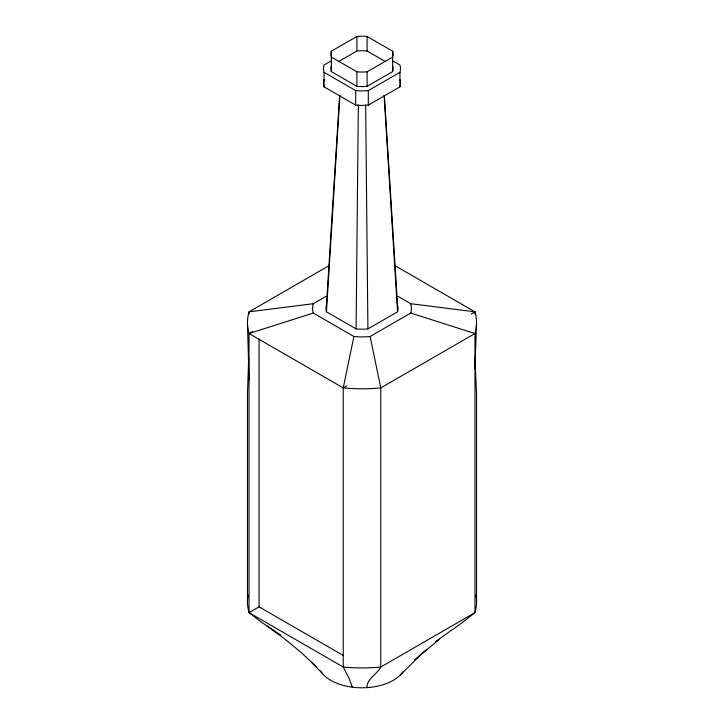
<?xml version="1.0" encoding="UTF-8"?>
<svg xmlns="http://www.w3.org/2000/svg" width="724" height="724" viewBox="0 0 724 724"><rect width="100%" height="100%" fill="white"/><g stroke="black" fill="none" stroke-linecap="round" stroke-linejoin="round"><path stroke-width="1.09" d="M247.472 601.798L247.472 393.331L248.703 357.891M391.331 206.15L397.548 304.967A35.91 20.734 0 0 1 397.567 311.791L367.91 328.904A35.91 20.734 0 0 1 356.09 328.904L358.344 104.799M474.98 368.416L476.528 322.687M332.669 206.15L326.452 304.967A35.91 20.734 0 0 0 326.433 311.791L356.09 328.904M332.732 205.064L339.637 95.396M326.452 311.791L339.909 95.296M366.878 687.646C367.005 678.207 377.068 674.578 380.779 667.03L380.779 387.91L370.1 336.506L410.716 313.049L474.98 333.529L474.98 612.64L461.749 623.002L435.685 641.518M352.371 687.185L349.258 678.768L343.221 667.03L343.221 387.91L353.9 336.506L313.284 313.049L249.02 333.529L249.02 612.64L262.043 622.613L280.812 635.138M400.444 674.849L420.952 654.478L439.151 639.527M414.626 659.872L426.753 649.509M331.375 71.604L331.375 51.187L356.914 36.444A31.041 17.919 0 0 1 367.086 36.444L392.625 51.187L392.625 71.604L367.086 86.346A31.041 17.919 0 0 1 356.914 86.346L331.375 71.604A31.041 17.919 0 0 1 331.275 66.092M330.759 61.151L324.044 65.024A38.472 22.218 0 0 0 324.044 72.31L324.044 86.853L355.692 105.125A38.472 22.218 0 0 0 368.308 105.125L399.956 86.853L399.956 72.31A38.472 22.218 0 0 0 399.956 65.024L393.241 61.151M338.941 61.359L356.914 50.988A31.041 17.919 0 0 1 367.086 50.988L385.059 61.359M331.375 51.187A31.041 17.919 0 0 0 331.375 57.06L356.914 71.803A31.041 17.919 0 0 0 367.086 71.803L392.625 57.06A31.041 17.919 0 0 0 392.625 51.187M324.044 72.31L355.692 90.581A38.472 22.218 0 0 0 368.308 90.581L399.956 72.31M328.922 265.717L249.02 311.845A114.528 66.119 0 0 0 249.02 333.529L343.221 387.91A114.528 66.119 0 0 0 380.779 387.91L474.98 333.529A114.528 66.119 0 0 0 474.98 311.845L395.34 265.871M249.02 333.529L252.667 331.42M249.02 314.026L249.02 311.845L313.284 303.7L325.981 296.369M343.221 387.91L346.877 385.811M471.333 313.954L474.98 311.845L474.98 314.107M248.079 595.001A114.528 66.119 0 0 0 249.02 612.64L259.056 606.848L343.547 655.627M398.019 296.369L410.716 303.7L474.98 311.845M249.02 612.64L343.221 667.03A114.528 66.119 0 0 0 380.779 667.03L474.98 612.64A114.528 66.119 0 0 0 475.921 595.001M266.613 625.78L283.79 638.179L301.519 652.822L316.089 666.505L311.537 662.198L321.863 672.931M384.363 95.396L391.268 205.064M384.091 95.296L397.548 311.791M474.98 358.362L476.528 393.467L476.528 601.798M247.472 322.687L249.02 380.046M365.656 104.799L367.91 328.904M368.308 90.581L368.308 105.125M367.086 36.444L367.086 50.988M367.086 71.803L367.086 86.346M356.914 36.444L356.914 50.988M356.914 71.803L356.914 86.346M355.692 90.581L355.692 105.125M259.056 339.031L259.056 606.848M399.956 79.568A38.472 22.218 0 0 1 399.956 86.853M324.044 86.853A38.472 22.218 0 0 1 324.044 79.568M392.725 66.092A31.041 17.919 0 0 1 392.625 71.604M403.304 671.32A44.155 25.494 0 0 1 361.647 687.8A44.155 25.494 0 0 1 320.451 670.94M410.716 303.7A49.386 28.517 0 0 1 410.716 313.049M370.1 336.506A49.386 28.517 0 0 1 353.9 336.506M313.284 313.049A49.386 28.517 0 0 1 313.284 303.7"/></g></svg>
